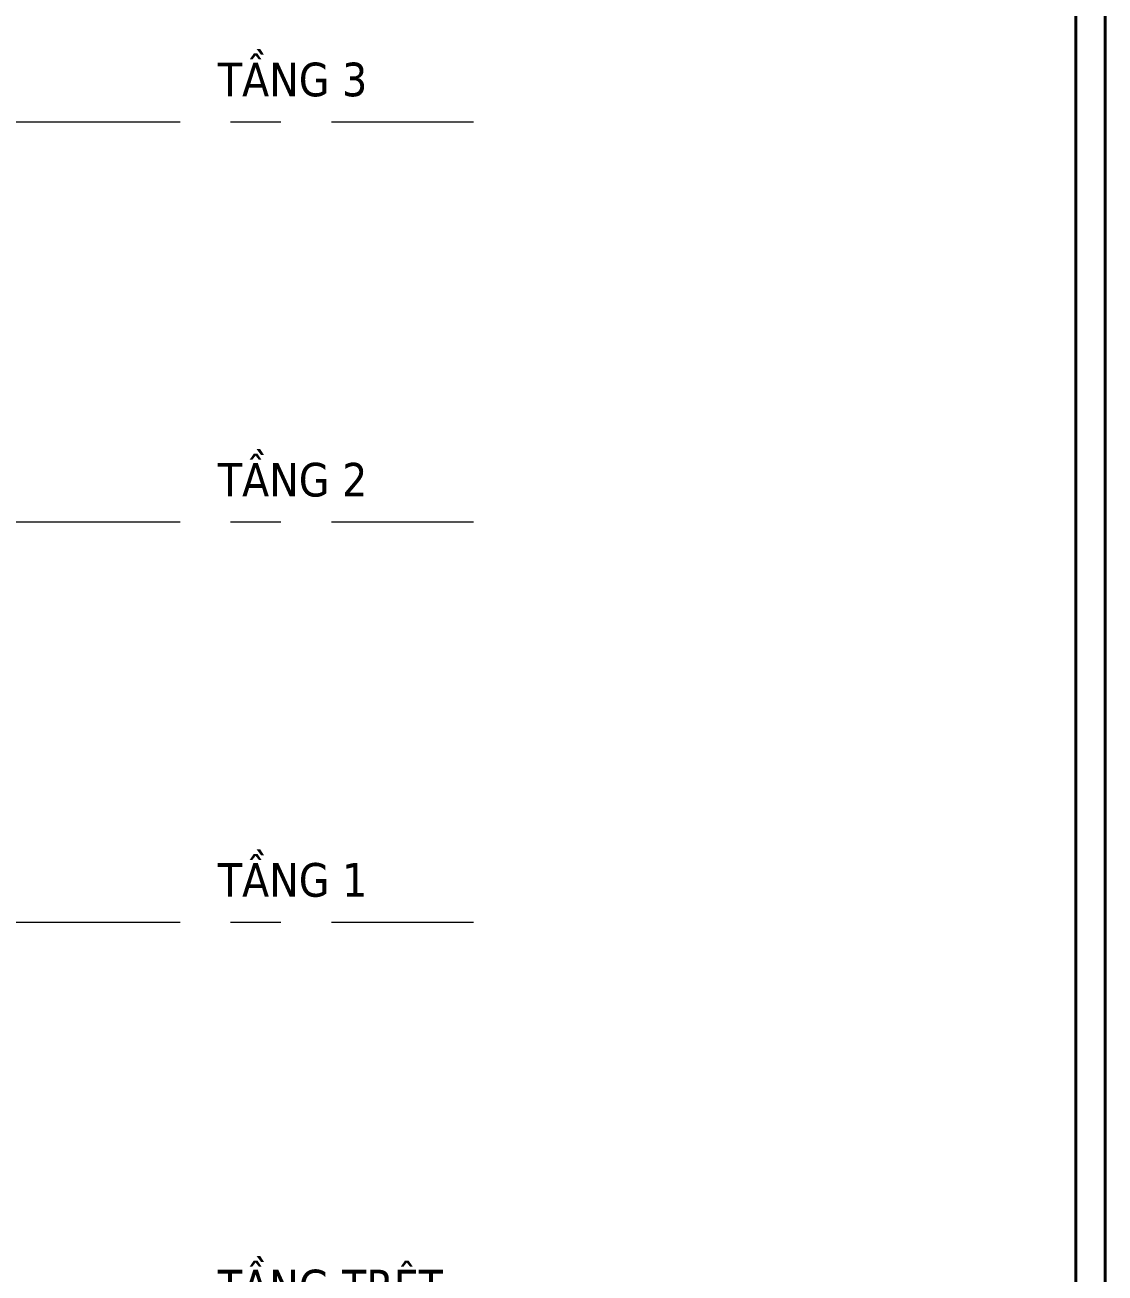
# Model space of a CAD drawing. Header units: inches. Extents: x 20 to 30501, y 10 to 21564.
# Drawn here: x 23619 to 26294, y 11225 to 14315 of the extents above; entities that cross this region are included whole.
import ezdxf

# ---------------------------------------------------------------- set-up
doc = ezdxf.new("R2010")
doc.units = ezdxf.units.IN
doc.header["$MEASUREMENT"] = 0
doc.linetypes.add('CENTER', pattern=[2, 1.25, -0.25, 0.25, -0.25])
doc.layers.add('cat1', color=252, linetype='Continuous', lineweight=40)
doc.layers.add('TRUC', color=252, linetype='CENTER', lineweight=9)
doc.layers.add('TEXT-E', color=30, linetype='Continuous')
doc.styles.add('HP_VIET', font='tahoma.ttf')

# ---------------------------------------------------------------- blocks, each defined once
blk = doc.blocks.new('A$C074D4DC1')
at = {"color": 142, "true_color": 0x00a1d6}
blk.add_line((38459.5, 29901.8), (38459.5, -377.1), dxfattribs=at)
at = {"ltscale": 100}
blk.add_line((38565.5, -377.1), (38565.5, 29901.8), dxfattribs=at)

msp = doc.modelspace()

# ---------------------------------------------------------------- linework, layer by layer
at = {"layer": 'TRUC', "ltscale": 500}
for p, q in [((2377.9, 14075.2, 107047.7), (24729.4, 14075.2, 107047.7)), ((2377.9, 13084.3, 107047.7), (24729.4, 13084.3, 107047.7)), ((2377.9, 12093.4, 107047.7), (24729.4, 12093.4, 107047.7))]:
    msp.add_line(p, q, dxfattribs=at)

# ---------------------------------------------------------------- block references
at = {"layer": 'cat1', "xscale": 0.6820248024487114, "yscale": 0.6820248024487114, "zscale": 0.6820248024487114}
msp.add_blockref('A$C074D4DC1', (-8.3, 717.1), dxfattribs=at)

# ---------------------------------------------------------------- texts
at = {"layer": 'TEXT-E', "style": 'HP_VIET'}
for s, p in [('TẦNG 3', (24096.5, 14138.3, 107047.7)), ('TẦNG 2', (24096.5, 13147.4, 107047.7)), ('TẦNG 1', (24096.5, 12156.5, 107047.7)), ('TẦNG TRỆT', (24096.5, 11149.6, 107047.7))]:
    msp.add_text(s, height=83.19, dxfattribs=at).set_placement(p)

doc.saveas('drawing.dxf')
